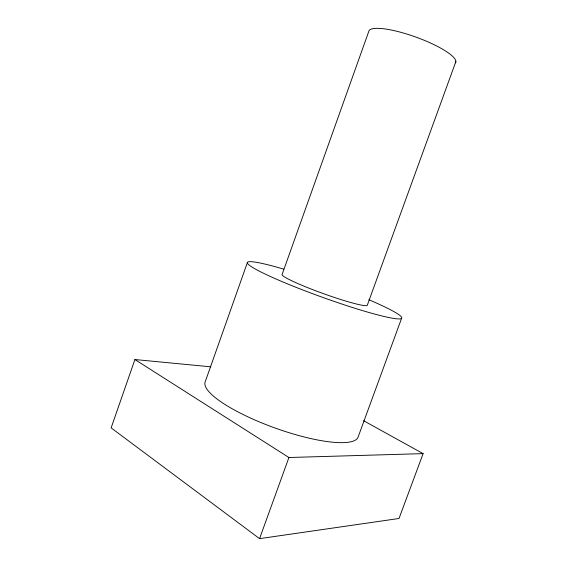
<?xml version="1.0" encoding="UTF-8"?>
<svg xmlns="http://www.w3.org/2000/svg" width="567" height="567" viewBox="0 0 567 567"><rect width="100%" height="100%" fill="white"/><g stroke="black" fill="none" stroke-linecap="round" stroke-linejoin="round"><path stroke-width="0.85" d="M210.747 366.821L134.918 359.535L111.132 427.879L259.566 538.65L399.019 518.486L423.117 453.628L363.582 420.714M247.347 262.684L204.999 382.413A81.322 19.682 19.8 0 0 274.456 427.794A81.322 19.682 19.8 0 0 357.848 437.738L401.592 318.321M259.566 538.65L288.922 457.512L423.117 453.628M455.868 61.569L367.21 305.464A45.417 4.04 19.8 0 1 323.07 293.508A45.417 4.04 19.8 0 1 282.012 274.733L369.103 30.483A46.218 10.341 19.8 0 1 418.283 37.968A46.218 10.341 19.8 0 1 455.507 62.873M134.918 359.535L288.922 457.512M368.869 299.73A82.031 7.314 19.8 0 1 381.336 315.812A82.031 7.314 19.8 0 1 265.101 274.031A82.031 7.314 19.8 0 1 283.691 269.112"/></g></svg>
